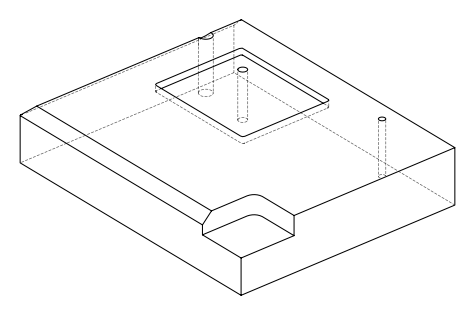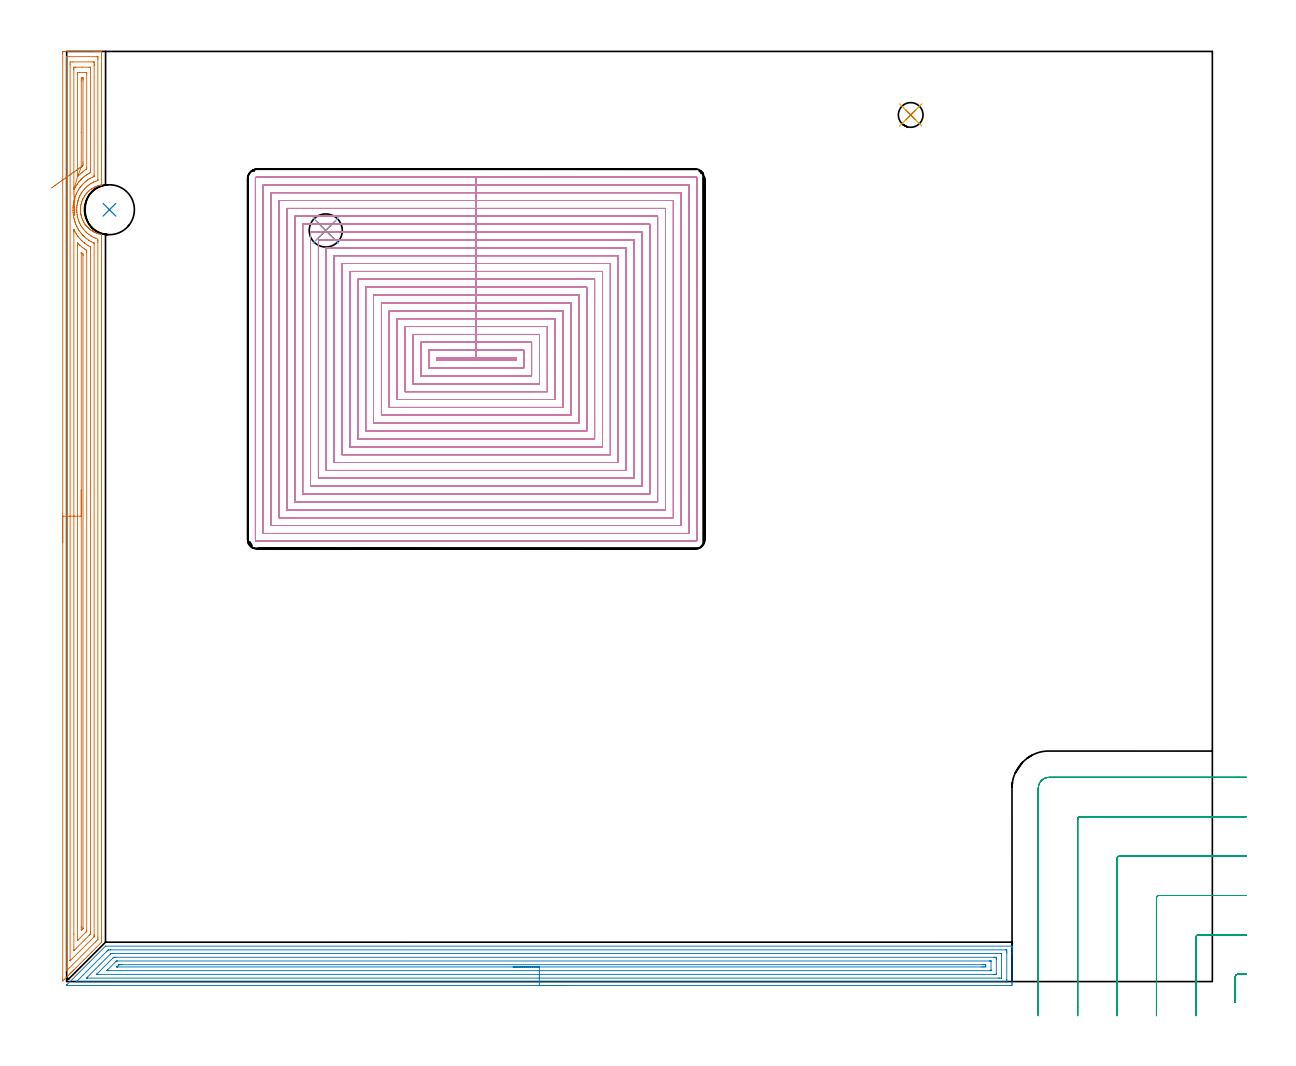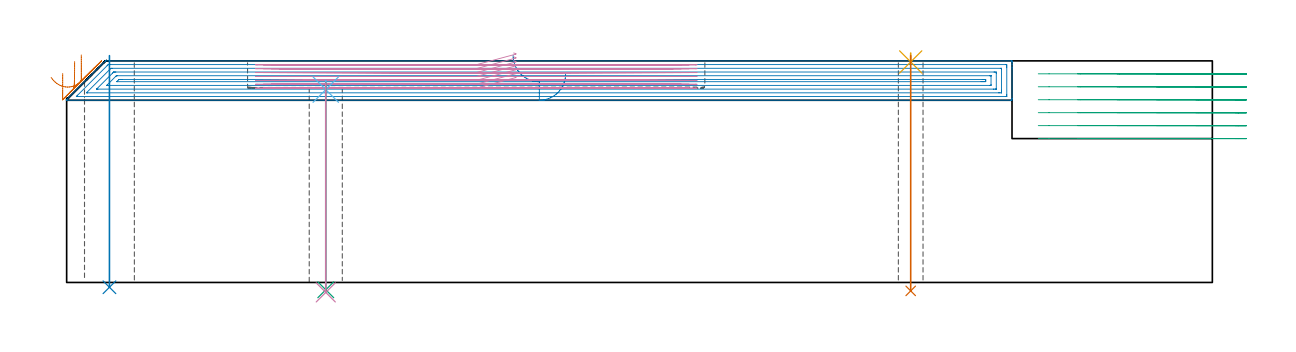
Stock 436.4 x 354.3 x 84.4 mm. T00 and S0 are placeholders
(PLAN: 10 operations, 7 tool changes, 157.9 min)
(1 AREA_MILL | FG_CHAMFER_SURFACE | UGT0205_001 | 16.66 min | 38800 mm3)
(2 AREA_MILL_1 | FG_CHAMFER_SURFACE_1 | UGT0205_001 | 17.16 min | 40229 mm3)
(3 MILL_CORNER_NOTCH_RECTANGULAR | CORNER_NOTCH_RECTANGULAR | UGT0201_136 | Follow Part, ap 5, ae 75% | 7.62 min | 196237 mm3)
(4 MILL_RECTANGULAR_POCKET | POCKET_RECTANGULAR_STRAIGHT | NXT0201_002 | Follow Part, ap 1.5, ae 75% | 115.06 min | 262068 mm3)
(5 SPOT_DRILL | STEP1HOLE | NXT0321_9005460120000 | 0.03 min | 7 mm3)
(6 SPOT_DRILL_1 | STEP1HOLE_2 | NXT0321_9005460120000 | 0.03 min | 2 mm3)
(7 DRILL_THROUGH_HOLE_INTO_CENTER | STEP1HOLE | NXT0301_065 | 0.36 min | 5822 mm3)
(8 INDEXABLE_INSERT_DRILL_THROUGH_HOLE_FROM_SOLID | STEP1HOLE_1 | NXT0302_009 | 0.35 min | 23500 mm3)
(9 DRILL_THROUGH_HOLE_INTO_CENTER_1 | STEP1HOLE_2 | NXT0301_042 | 0.32 min | 2891 mm3)
(10 DRILL_TO_ENLARGE_THROUGH_HOLE | STEP1HOLE_2 | NXT0301_097 | 0.32 min | 6303 mm3)
(TOOL UGT0205_001 | Chamfer Mill 20 x 3 x 45 deg. | D20 FL50 Z2)
(TOOL UGT0201_136 | Carbide End Mill 20.0 | D20 FL30 Z4)
(TOOL NXT0201_002 | ENDMILL 6mm [R216.24-06050CBC13P 1620] | D6 R1 FL13 Z4)
(TOOL NXT0321_9005460120000 | NC Spot Drill, 142deg, 12mm, Carbide, Uncoated | D12 PA142 FL30 Z2)
(TOOL NXT0301_065 | Carbide Drill 9.4mm [860.1-0940-075A1-MM 2214] | D9.4 PA140 FL98 Z2)
(TOOL NXT0302_009 | Index. Insert Drill 19mm [880-D1900L25-05] | D19 PA176 FL95 Z2)
(TOOL NXT0301_042 | Carbide Drill 7.1mm [860.1-0710-057A1-MM 2214] | D7.1 PA140 FL85 Z2)
(TOOL NXT0301_097 | Carbide Drill 12.6mm [860.1-1260-063A1-MM 2214] | D12.6 PA140 FL77 Z2)
(OP 1 AREA_MILL)
G17 G21 G94 G90
T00 M6
G54
G17 G0 G90 X-1.5 Y167.25 S1061 M3
G43 Z94.4 H0
Z79.6
G94 G1 Y167.288 Z78.728 F250.
Y167.402 Z77.863
Y167.591 Z77.012
Y167.853 Z76.18
Y168.187 Z75.374
Y168.59 Z74.6
Y169.058 Z73.864
Y169.59 Z73.172
Y170.179 Z72.529
Y170.822 Z71.939
Y171.514 Z71.408
Y172.25 Z70.94
Y173.024 Z70.537
Y173.83 Z70.203
Y174.662 Z69.941
Y175.513 Z69.752
Y176.378 Z69.638
Y177.25 Z69.6
Y353.682
X-1.497 Y354.072 Z69.602
X-1.493 Y354.29 Z69.605
X-1.114 Y354.295 Z69.983
X-0.508 Y354.3 Z70.589
X10.284 Z81.378
X10.825 Z81.922
X11.161 Z82.257
X11.702 Z82.798
X12.037 Z83.132
X12.709 Z83.808
X13.005 Z84.104
X13.154 Y354.298 Z84.246
X13.298 Y354.29 Z84.389
X13.3 Y354.129 Z84.4
Y303.656
X13.297 Y303.441 Z84.389
X13.065 Y303.384 Z84.16
X12.914 Y303.353 Z84.009
X12.755 Y303.321 Z83.852
X12.532 Y303.266 Z83.631
X12.309 Y303.212 Z83.408
X12.037 Y303.13 Z83.135
X11.861 Y303.078 Z82.96
X11.596 Y302.984 Z82.695
X11.416 Y302.921 Z82.516
X10.859 Y302.696 Z81.956
X10.722 Y302.629 Z81.818
X10.569 Y302.554 Z81.668
X10.524 Y302.532 Z81.623
X10.074 Y302.29 Z81.173
X9.631 Y302.024 Z80.731
X9.426 Y301.889 Z80.526
X9.297 Y301.803 Z80.397
X8.739 Y301.367 Z79.838
X8.632 Y301.274 Z79.731
X8.53 Y301.183 Z79.626
X8.454 Y301.118 Z79.552
X8.216 Y300.91 Z79.314
X8.196 Y300.89 Z79.295
X7.847 Y300.535 Z78.945
X7.711 Y300.38 Z78.81
X7.654 Y300.313 Z78.749
X7.58 Y300.231 Z78.679
X7.45 Y300.083 Z78.549
X7.394 Y300.018 Z78.492
X6.954 Y299.435 Z78.053
X6.748 Y299.125 Z77.847
X6.523 Y298.743 Z77.62
X6.487 Y298.682 Z77.584
X6.245 Y298.232 Z77.343
X6.192 Y298.121 Z77.291
X6.108 Y297.943 Z77.207
X6.062 Y297.846 Z77.16
X5.86 Y297.339 Z76.959
X5.729 Y296.956 Z76.827
X5.708 Y296.894 Z76.806
X5.576 Y296.446 Z76.675
X5.471 Y296.001 Z76.568
X5.385 Y295.553 Z76.484
X5.322 Y295.107 Z76.422
X5.315 Y295.032 Z76.414
X5.306 Y294.916 Z76.402
X5.291 Y294.723 Z76.38
X5.284 Y294.66 Z76.375
X5.269 Y294.366 Z76.362
X5.262 Y294.214 Z76.352
X5.263 Y294.172 Z76.351
Y294.081 Z76.353
Y293.903
X5.264 Y293.829 Z76.351
X5.263 Y293.767 Z76.353
X5.268 Y293.642 Z76.361
X5.269 Y293.638 Z76.362
X5.28 Y293.437 Z76.37
X5.284 Y293.321 Z76.378
X5.324 Y292.875 Z76.424
X5.388 Y292.428 Z76.488
X5.461 Y292.045 Z76.561
X5.473 Y291.982 Z76.572
X5.569 Y291.596 Z76.663
X5.584 Y291.534 Z76.679
X5.608 Y291.448 Z76.705
X5.647 Y291.312 Z76.745
X5.697 Y291.149 Z76.79
X5.714 Y291.089 Z76.808
X5.869 Y290.641 Z76.965
X6.042 Y290.196 Z77.141
X6.062 Y290.151 Z77.161
X6.114 Y290.05 Z77.213
X6.238 Y289.809 Z77.334
X6.394 Y289.5 Z77.494
X6.495 Y289.303 Z77.594
X6.717 Y288.929 Z77.815
X6.954 Y288.561 Z78.053
X7.061 Y288.41 Z78.16
X7.069 Y288.401 Z78.168
X7.251 Y288.172 Z78.346
X7.361 Y288.03 Z78.457
X7.418 Y287.958 Z78.515
X7.488 Y287.874 Z78.588
X7.534 Y287.82 Z78.633
X7.654 Y287.682 Z78.749
X7.742 Y287.576 Z78.841
X7.791 Y287.518 Z78.891
X7.847 Y287.459 Z78.946
X7.867 Y287.439 Z78.966
X7.946 Y287.364 Z79.042
X8.032 Y287.278 Z79.131
X8.147 Y287.166 Z79.246
X8.238 Y287.079 Z79.334
X8.285 Y287.033 Z79.381
X8.343 Y286.98 Z79.439
X8.53 Y286.812 Z79.626
X8.673 Y286.683 Z79.772
X8.737 Y286.625 Z79.836
X8.969 Y286.45 Z80.069
X9.181 Y286.29 Z80.279
X9.632 Y285.977 Z80.73
X9.772 Y285.889 Z80.871
X9.845 Y285.843 Z80.942
X9.931 Y285.789 Z81.03
X10.023 Y285.732 Z81.122
X10.284 Y285.591 Z81.38
X10.477 Y285.492 Z81.574
X10.525 Y285.467 Z81.622
X10.722 Y285.376 Z81.819
X10.968 Y285.262 Z82.067
X11.137 Y285.194 Z82.236
X11.416 Y285.081 Z82.516
X12.109 Y284.839 Z83.209
X12.309 Y284.785 Z83.409
X12.754 Y284.679 Z83.854
X12.984 Y284.632 Z84.083
X13.177 Y284.592 Z84.27
X13.297 Y284.559 Z84.389
X13.3 Y284.449 Z84.4
Y15.111
X13.296 Y15.005 Z84.389
X13.228 Y14.927 Z84.325
X9.407 Y11.107 Z80.507
X2.965 Y4.664 Z74.063
X2.831 Y4.529 Z73.927
X2.692 Y4.391 Z73.79
X2.535 Y4.234 Z73.633
X2.393 Y4.091 Z73.488
X2.245 Y3.944 Z73.343
X2.105 Y3.804 Z73.202
X1.955 Y3.652 Z73.05
X1.799 Y3.498 Z72.896
X1.674 Y3.373 Z72.772
X1.516 Y3.214 Z72.611
X1.352 Y3.051 Z72.45
X1.244 Y2.943 Z72.342
X0.639 Y2.339 Z71.737
X0.459 Y2.158 Z71.556
X-0.131 Y1.569 Z70.969
X-0.822 Y0.878 Z70.277
X-1.498 Y0.201 Z69.601
X-1.5 Y0.871 Z69.6
Y177.25
X-0.086 Z71.014
Y351.896
X-0.084 Y352.265 Z71.016
X-0.082 Y352.286 Z71.018
X-0.08 Y352.29 Z71.02
X-0.066 Y352.294 Z71.034
X0.004 Y352.298 Z71.104
X0.11 Y352.3 Z71.21
X0.243 Z71.343
X11.641 Z82.741
X11.819 Y352.297 Z82.919
X11.85 Y352.294 Z82.95
X11.879 Y352.29 Z82.979
X11.88 Y352.249 Z82.98
X11.884 Y352.051 Z82.984
X11.885 Y351.896 Z82.985
X11.886 Y351.157 Z82.986
X11.885 Y305.443 Z82.985
X11.884 Y305.258 Z82.984
X11.881 Y305.166 Z82.981
X11.879 Y305.148 Z82.979
X11.869 Y305.135 Z82.969
X11.161 Y304.883 Z82.261
X10.922 Y304.793 Z82.022
X10.32 Y304.549 Z81.42
X10.296 Y304.537 Z81.396
X10.284 Y304.531 Z81.384
X9.721 Y304.229 Z80.821
X9.407 Y304.052 Z80.507
X9.162 Y303.906 Z80.262
X8.764 Y303.656 Z79.864
X8.627 Y303.558 Z79.727
X8.53 Y303.484 Z79.63
X8.133 Y303.167 Z79.233
X7.654 Y302.77 Z78.754
X7.645 Y302.763 Z78.745
X7.201 Y302.33 Z78.301
X6.764 Y301.869 Z77.864
X6.37 Y301.39 Z77.47
X6.051 Y300.976 Z77.151
X5.987 Y300.887 Z77.087
X5.9 Y300.761 Z77.
X5.638 Y300.35 Z76.738
X5.479 Y300.083 Z76.579
X5.313 Y299.788 Z76.413
X5.023 Y299.245 Z76.123
X5.005 Y299.208 Z76.105
X4.996 Y299.189 Z76.096
X4.84 Y298.834 Z75.94
X4.739 Y298.585 Z75.839
X4.626 Y298.296 Z75.726
X4.5 Y297.936 Z75.6
X4.328 Y297.403 Z75.428
X4.304 Y297.323 Z75.404
X4.287 Y297.26 Z75.387
X4.146 Y296.708 Z75.246
X4.111 Y296.546 Z75.211
X4.104 Y296.509 Z75.204
X3.982 Y295.783 Z75.082
X3.959 Y295.616 Z75.059
X3.89 Y294.984 Z74.99
X3.872 Y294.723 Z74.972
X3.85 Y294.132 Z74.95
Y293.829
X3.876 Y293.212 Z74.976
X3.898 Y292.936 Z74.998
X3.983 Y292.21 Z75.083
X4.007 Y292.043 Z75.107
X4.146 Y291.292 Z75.246
X4.191 Y291.104 Z75.291
X4.433 Y290.256 Z75.533
X4.586 Y289.808 Z75.686
X4.758 Y289.363 Z75.858
X4.835 Y289.17 Z75.935
X5.023 Y288.776 Z76.123
X5.178 Y288.469 Z76.278
X5.349 Y288.137 Z76.449
X5.683 Y287.576 Z76.783
X5.9 Y287.241 Z77.
X6.314 Y286.683 Z77.414
X6.777 Y286.122 Z77.877
X7.078 Y285.789 Z78.178
X7.373 Y285.503 Z78.473
X7.654 Y285.24 Z78.754
X8.039 Y284.896 Z79.139
X8.53 Y284.525 Z79.63
X9.295 Y284.003 Z80.395
X9.407 Y283.934 Z80.507
X9.569 Y283.837 Z80.669
X10.284 Y283.484 Z81.384
X10.619 Y283.333 Z81.719
X11.159 Y283.111 Z82.259
X11.163 Y283.109 Z82.263
X11.879 Y282.733 Z82.979
X11.884 Y282.372 Z82.984
X11.885 Y282.216 Z82.985
X11.886 Y281.477 Z82.986
Y16.898
X11.884 Y16.161 Z82.984
X11.881 Y16.082 Z82.981
X11.879 Y16.048 Z82.979
X11.845 Y16.004 Z82.945
X11.503 Y15.655 Z82.603
X11.161 Y15.31 Z82.261
X11.062 Y15.211 Z82.162
X0.241 Y4.391 Z71.341
X0.078 Y4.23 Z71.178
X-0.003 Y4.152 Z71.097
X-0.07 Y4.091 Z71.03
X-0.079 Y4.229 Z71.021
X-0.082 Y4.391 Z71.018
X-0.085 Y4.855 Z71.015
X-0.086 Y5.13 Z71.014
Y177.25
X1.328 Z72.428
X1.329 Y349.406 Z72.429
X1.334 Y350.109 Z72.434
X1.336 Y350.293 Z72.436
X2.393 Y350.3 Z73.493
X10.098 Y350.299 Z81.198
X10.284 Y350.295 Z81.384
X10.464 Y350.29 Z81.564
X10.468 Y350.109 Z81.568
X10.47 Y349.919 Z81.57
X10.471 Y349.216 Z81.571
X10.472 Y349.024 Z81.572
X10.471 Y307.229 Z81.571
X10.47 Y307.039 Z81.57
X10.467 Y306.847 Z81.567
X10.465 Y306.724 Z81.565
X10.445 Y306.698 Z81.545
X10.418 Y306.683 Z81.518
X10.284 Y306.621 Z81.384
X10.09 Y306.533 Z81.19
X9.658 Y306.336 Z80.758
X9.492 Y306.25 Z80.592
X9.407 Y306.204 Z80.507
X8.925 Y305.933 Z80.025
X8.53 Y305.698 Z79.63
X8.374 Y305.601 Z79.474
X8.131 Y305.443 Z79.231
X7.855 Y305.238 Z78.955
X7.654 Y305.082 Z78.754
X7.362 Y304.846 Z78.462
X7.004 Y304.549 Z78.104
X6.883 Y304.441 Z77.983
X6.777 Y304.343 Z77.877
X6.431 Y304.008 Z77.531
X6.089 Y303.656 Z77.189
X5.998 Y303.556 Z77.098
X5.9 Y303.446 Z77.
X5.591 Y303.077 Z76.691
X5.334 Y302.763 Z76.434
X5.198 Y302.584 Z76.298
X5.023 Y302.347 Z76.123
X4.831 Y302.066 Z75.931
X4.702 Y301.869 Z75.802
X4.487 Y301.522 Z75.587
X4.167 Y300.976 Z75.267
X4.16 Y300.962 Z75.26
X4.146 Y300.937 Z75.246
X3.862 Y300.372 Z74.962
X3.727 Y300.083 Z74.827
X3.586 Y299.761 Z74.686
X3.356 Y299.189 Z74.456
X3.332 Y299.125 Z74.432
X3.27 Y298.947 Z74.37
X3.113 Y298.455 Z74.213
X3.065 Y298.296 Z74.165
X2.917 Y297.762 Z74.017
X2.827 Y297.403 Z73.927
X2.746 Y297.043 Z73.846
X2.651 Y296.509 Z73.751
X2.613 Y296.285 Z73.713
X2.525 Y295.616 Z73.625
X2.512 Y295.495 Z73.612
X2.479 Y295.128 Z73.579
X2.451 Y294.723 Z73.551
X2.449 Y294.666 Z73.549
X2.431 Y293.829 Z73.531
Y293.79
X2.472 Y292.936 Z73.572
X2.478 Y292.849 Z73.578
X2.568 Y292.043 Z73.668
X2.593 Y291.838 Z73.693
X2.714 Y291.149 Z73.814
X2.793 Y290.742 Z73.893
X2.914 Y290.256 Z74.014
X3.114 Y289.521 Z74.214
X3.165 Y289.363 Z74.265
X3.27 Y289.056 Z74.37
X3.493 Y288.469 Z74.593
X3.645 Y288.087 Z74.745
X3.896 Y287.576 Z74.996
X4.146 Y287.086 Z75.246
X4.371 Y286.683 Z75.471
X4.705 Y286.113 Z75.805
X4.924 Y285.789 Z76.024
X5.023 Y285.652 Z76.123
X5.345 Y285.226 Z76.445
X5.611 Y284.896 Z76.711
X5.9 Y284.552 Z77.
X6.159 Y284.267 Z77.259
X6.418 Y284.003 Z77.518
X6.777 Y283.663 Z77.877
X7.402 Y283.109 Z78.502
X7.654 Y282.92 Z78.754
X8.289 Y282.462 Z79.389
X8.53 Y282.301 Z79.63
X8.659 Y282.216 Z79.759
X9.132 Y281.943 Z80.232
X9.407 Y281.804 Z80.507
X10.19 Y281.418 Z81.29
X10.421 Y281.323 Z81.521
X10.465 Y281.292 Z81.565
X10.467 Y281.274 Z81.567
X10.47 Y281.227 Z81.57
X10.471 Y281.132 Z81.571
Y17.791
Y17.601
X10.467 Y17.249 Z81.567
X10.464 Y17.078 Z81.564
X10.298 Y16.898 Z81.398
X10.291 Y16.89 Z81.391
X1.441 Y8.041 Z72.541
X1.363 Y7.964 Z72.463
X1.348 Y7.955 Z72.448
X1.335 Y7.949 Z72.435
X1.332 Y7.964 Z72.432
X1.33 Y7.988 Z72.43
X1.329 Y8.155 Z72.429
X1.328 Y177.25 Z72.428
X2.743 Z73.843
Y285.789
X2.745 Y286.234 Z73.845
X2.746 Y286.323 Z73.846
X2.749 Y286.356 Z73.849
X2.784 Y286.312 Z73.884
X2.795 Y286.294 Z73.895
X2.823 Y286.244 Z73.923
X3.068 Y285.789 Z74.168
X3.27 Y285.427 Z74.37
X3.588 Y284.896 Z74.688
X3.808 Y284.553 Z74.908
X4.146 Y284.068 Z75.246
X4.194 Y284.003 Z75.294
X4.338 Y283.807 Z75.438
X4.912 Y283.109 Z76.012
X5.023 Y282.982 Z76.123
X5.386 Y282.59 Z76.486
X5.758 Y282.216 Z76.858
X5.9 Y282.085 Z77.
X6.754 Y281.323 Z77.854
X6.777 Y281.305 Z77.877
X6.846 Y281.252 Z77.946
X7.654 Y280.686 Z78.754
X8.03 Y280.429 Z79.13
X8.53 Y280.131 Z79.63
X9.042 Y279.846 Z80.142
X9.05 Y279.714 Z80.15
X9.053 Y279.536 Z80.153
X9.057 Y279. Z80.157
Y19.041
X9.056 Y18.684 Z80.156
X9.051 Y18.154 Z80.151
X9.049 Y18.109 Z80.149
X9.027 Y18.084 Z80.127
X8.965 Y18.018 Z80.065
X8.742 Y17.791 Z79.842
X8.635 Y17.684 Z79.735
X2.882 Y11.932 Z73.982
X2.817 Y11.869 Z73.917
X2.776 Y11.832 Z73.876
X2.753 Y11.813 Z73.853
X2.75 Y11.842 Z73.85
X2.746 Y11.925 Z73.846
X2.744 Y12.074 Z73.844
X2.743 Y18.102 Z73.843
Y177.25
X4.157 Z75.257
Y280.419
X4.161 Y281.308 Z75.261
X4.164 Y281.323 Z75.264
X4.186 Y281.345 Z75.286
X4.214 Y281.323 Z75.314
X4.626 Y280.901 Z75.726
X5.023 Y280.503 Z76.123
X5.1 Y280.429 Z76.2
X5.9 Y279.729 Z77.
X6.13 Y279.536 Z77.23
X6.777 Y279.072 Z77.877
X7.385 Y278.643 Z78.485
X7.533 Y278.541 Z78.633
X7.636 Y278.471 Z78.736
X7.638 Y278.421 Z78.738
X7.641 Y278.201 Z78.741
X7.643 Y277.76 Z78.743
Y19.578
X7.633 Y19.143 Z78.733
X7.419 Y18.923 Z78.519
X7.185 Y18.684 Z78.285
X4.324 Y15.823 Z75.424
X4.217 Y15.719 Z75.317
X4.176 Y15.682 Z75.276
X4.166 Y15.675 Z75.266
X4.164 Y15.697 Z75.264
X4.16 Y15.795 Z75.26
X4.157 Y15.994 Z75.257
Y177.25
X5.571 Z76.671
Y277.525
X5.572 Y277.6 Z76.672
X5.575 Y277.643 Z76.675
X5.578 Y277.667 Z76.678
X5.595 Y277.659 Z76.695
X5.663 Y277.615 Z76.763
X5.725 Y277.571 Z76.825
X5.9 Y277.438 Z77.
X6.222 Y277.185 Z77.322
X6.226 Y276.856 Z77.326
X6.228 Y276.522 Z77.328
X6.229 Y20.471 Z77.329
X6.227 Y20.303 Z77.327
X6.225 Y20.22 Z77.325
X6.222 Y20.183 Z77.322
X6.204 Y20.161 Z77.304
X5.9 Y19.849 Z77.
X5.766 Y19.714 Z76.866
X5.629 Y19.578 Z76.729
X5.606 Y19.56 Z76.706
X5.59 Y19.548 Z76.69
X5.578 Y19.578 Z76.678
X5.576 Y19.624 Z76.676
X5.572 Y19.912 Z76.672
X5.571 Y20.471 Z76.671
Y20.806
Y177.25
Y178.122 Z76.709
Y178.986 Z76.823
Y179.838 Z77.012
Y180.67 Z77.274
Y181.476 Z77.608
Y182.25 Z78.011
Y182.986 Z78.479
Y183.678 Z79.011
Y184.321 Z79.6
Y184.91 Z80.243
Y185.441 Z80.935
Y185.91 Z81.671
Y186.313 Z82.445
Y186.647 Z83.251
Y186.909 Z84.083
Y187.098 Z84.935
Y187.212 Z85.799
Y187.25 Z86.671
G0 Z94.4
X3.04 Y291.952
Z84.144
G1 Y291.964 Z83.272
X3.037 Y292.052 Z82.404
X3.032 Y292.215 Z81.547
X3.025 Y292.452 Z80.708
X3.016 Y292.762 Z79.892
X3.004 Y293.141 Z79.106
X2.991 Y293.588 Z78.357
X2.976 Y294.097 Z77.649
X2.959 Y294.667 Z76.989
X2.94 Y295.292 Z76.38
X2.92 Y295.968 Z75.829
X2.898 Y296.689 Z75.338
X2.875 Y297.45 Z74.913
X2.851 Y298.245 Z74.555
X2.827 Y299.068 Z74.268
X2.801 Y299.914 Z74.053
X2.776 Y300.775 Z73.914
X2.75 Y301.644 Z73.85
X2.745 Y301.794 Z73.845
X2.744 Y301.869 Z73.844
X2.743 Y302.158 Z73.843
Y302.406
Y347.429
X2.744 Y347.964 Z73.844
X2.746 Y348.145 Z73.846
X2.749 Y348.279 Z73.849
X2.843 Y348.29 Z73.943
X3.27 Y348.299 Z74.37
X3.292 Y348.3 Z74.392
X5.9 Z77.
X8.552 Z79.652
X8.955 Y348.292 Z80.055
X9.05 Y348.29 Z80.15
X9.053 Y348.227 Z80.153
X9.055 Y348.16 Z80.155
X9.057 Y347.786 Z80.157
Y347.429
Y308.479
X9.055 Y308.301 Z80.155
X9.053 Y308.212 Z80.153
X9.05 Y308.173 Z80.15
X8.984 Y308.123 Z80.084
X8.692 Y307.958 Z79.792
X8.53 Y307.865 Z79.63
X8.135 Y307.632 Z79.235
X7.654 Y307.335 Z78.754
X7.59 Y307.294 Z78.69
X7.493 Y307.229 Z78.593
X7.083 Y306.917 Z78.183
X6.777 Y306.679 Z77.877
X6.589 Y306.527 Z77.689
X6.361 Y306.336 Z77.461
X6.115 Y306.116 Z77.215
X5.9 Y305.917 Z77.
X5.661 Y305.686 Z76.761
X5.419 Y305.443 Z76.519
X5.226 Y305.236 Z76.326
X5.023 Y305.012 Z76.123
X4.81 Y304.766 Z75.91
X4.629 Y304.549 Z75.729
X4.413 Y304.277 Z75.513
X4.146 Y303.932 Z75.246
X4.03 Y303.774 Z75.13
X3.947 Y303.656 Z75.047
X3.675 Y303.242 Z74.775
X3.372 Y302.763 Z74.472
X3.333 Y302.698 Z74.433
X3.27 Y302.587 Z74.37
X2.813 Y301.754 Z73.913
X2.75 Y301.644 Z73.85
X4.168 Y306.628 Z75.268
X4.164 Y306.802 Z75.264
X4.157 Y307.219 Z75.257
Y307.229
Y345.642
X4.164 Y346.083 Z75.264
X4.169 Y346.29 Z75.269
X4.381 Y346.297 Z75.481
X5.023 Y346.3 Z76.123
X5.255 Z76.355
X6.777 Z77.877
X7.009 Y346.299 Z78.109
X7.515 Y346.293 Z78.615
X7.634 Y346.29 Z78.734
X7.638 Y346.085 Z78.738
X7.643 Y345.653 Z78.743
Y309.92
X7.641 Y309.689 Z78.741
X7.639 Y309.579 Z78.739
X7.636 Y309.529 Z78.736
X7.594 Y309.499 Z78.694
X7.343 Y309.333 Z78.443
X6.855 Y309.016 Z77.955
X6.809 Y308.983 Z77.909
X6.777 Y308.959 Z77.877
X6.31 Y308.598 Z77.41
X5.9 Y308.276 Z77.
X5.816 Y308.208 Z76.916
X5.715 Y308.123 Z76.815
X5.346 Y307.794 Z76.446
X5.023 Y307.497 Z76.123
X4.888 Y307.367 Z75.988
X4.748 Y307.229 Z75.848
X4.168 Y306.628 Z75.268
X5.58 Y310.334 Z76.68
X5.578 Y310.373 Z76.678
X5.575 Y310.467 Z76.675
X5.572 Y310.803 Z76.672
X5.571 Y323.421 Z76.671
Y343.297
X5.573 Y343.856 Z76.673
X5.577 Y344.185 Z76.677
X5.58 Y344.29 Z76.68
X5.682 Y344.293 Z76.782
X5.9 Y344.296 Z77.
X6.045 Y344.294 Z77.145
X6.161 Y344.29 Z77.261
X6.222 Y344.278 Z77.322
X6.224 Y344.19 Z77.324
X6.227 Y343.856 Z77.327
X6.228 Y343.521 Z77.328
X6.229 Y342.962 Z77.329
X6.228 Y312.254 Z77.328
X6.226 Y311.696 Z77.326
X6.223 Y311.367 Z77.323
X6.21 Y310.803 Z77.31
X6.033 Y310.667 Z77.133
X5.9 Y310.566 Z77.
X5.796 Y310.489 Z76.896
X5.647 Y310.381 Z76.747
X5.58 Y310.334 Z76.68
X5.009 Y309.931 Z76.159
X4.403 Y309.503 Z75.7
X3.767 Y309.054 Z75.307
X3.105 Y308.586 Z74.984
X2.422 Y308.104 Z74.732
X1.725 Y307.612 Z74.555
X1.017 Y307.112 Z74.452
X0.305 Y306.609 Z74.426
X-0.407 Y306.107 Z74.475
X-1.112 Y305.609 Z74.6
X-1.806 Y305.119 Z74.8
X-2.483 Y304.642 Z75.074
X-3.138 Y304.179 Z75.418
X-3.765 Y303.736 Z75.831
X-4.361 Y303.315 Z76.309
X-4.921 Y302.92 Z76.849
X-5.44 Y302.554 Z77.447
X-5.915 Y302.219 Z78.098
G0 Z94.4
M5
M2
(OP 2 AREA_MILL_1)
G17 G21 G94 G90
T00 M6
G54
G17 G0 G90 X190.052 Y-1.5 S1061 M3
G43 Z94.4 H0
Z79.4
G94 G1 X190.014 Z78.528 F250.
X189.9 Z77.664
X189.711 Z76.812
X189.449 Z75.98
X189.115 Z75.174
X188.712 Z74.4
X188.243 Z73.664
X187.712 Z72.972
X187.123 Z72.329
X186.48 Z71.74
X185.788 Z71.209
X185.052 Z70.74
X184.278 Z70.337
X183.472 Z70.003
X182.64 Z69.741
X181.788 Z69.552
X180.923 Z69.438
X180.052 Z69.4
X0.014 Y-1.499
X0.003 Y-1.491 Z69.408
X-0.003 Y-1.364 Z69.534
X0.002 Y-1.308 Z69.588
X0.06 Y-1.239 Z69.659
X8.622 Y7.322 Z78.221
X14.792 Y13.492 Z84.39
X14.873 Y13.497 Z84.397
X14.886 Y13.498 Z84.398
X359.937 Y13.5 Z84.4
X360.093 Y13.498 Z84.389
X360.095 Y13.497 Z84.387
X360.1 Y13.171 Z84.07
Y12.814 Z83.713
Y12.169 Z83.064
Y10.965 Z81.862
Y10.407 Z81.301
Y-0.771 Z70.126
X360.097 Y-1.05 Z69.847
X360.09 Y-1.492 Z69.406
X359.941 Y-1.496 Z69.402
X359.49 Y-1.5 Z69.4
X180.052
Y-0.086 Z70.814
X4.088 Y-0.085 Z70.815
X3.839 Y-0.082 Z70.818
X3.716 Y-0.079 Z70.821
X3.685 Y-0.075 Z70.825
X3.698 Y-0.061 Z70.839
X3.876 Y0.124 Z71.024
X4.063 Y0.313 Z71.213
X4.173 Y0.423 Z71.323
X15.406 Y11.655 Z82.555
X15.779 Y12.024 Z82.924
X15.831 Y12.07 Z82.97
X15.872 Y12.077 Z82.977
X16.671 Y12.083 Z82.983
X16.759
X357.705 Y12.085 Z82.985
X357.791 Y12.084 Z82.984
X358.07 Y12.079 Z82.979
X358.09 Y11.988 Z82.888
X358.096 Y11.782 Z82.682
X358.099 Y11.288 Z82.188
X358.1 Y10.898 Z81.798
Y0.712 Z71.612
X358.098 Y0.323 Z71.223
X358.09 Y-0.067 Z70.833
X358.087 Y-0.08 Z70.82
X358.082 Y-0.082 Z70.818
X358.058 Y-0.084 Z70.816
X358.008 Y-0.085 Z70.815
X357.907 Y-0.086 Z70.814
X180.052
Y1.328 Z72.228
X8.012 Y1.329 Z72.229
X7.877 Y1.33 Z72.23
X7.744 Y1.332 Z72.232
X7.589 Y1.335 Z72.235
X7.661 Y1.449 Z72.349
X7.744 Y1.544 Z72.444
X16.671 Y10.472 Z81.372
X16.842 Y10.634 Z81.534
X16.873 Y10.662 Z81.562
X16.907 Y10.664 Z81.564
X16.985 Y10.666 Z81.566
X17.299 Y10.669 Z81.569
X355.651 Y10.671 Z81.571
X355.919 Y10.67 Z81.57
X356.008 Y10.668 Z81.568
X356.078 Y10.665 Z81.565
X356.09 Y10.662 Z81.562
X356.094 Y10.635 Z81.535
X356.097 Y10.585 Z81.485
X356.099 Y10.407 Z81.307
X356.1 Y10.228 Z81.128
Y2.296 Z73.196
X356.099 Y1.593 Z72.493
X356.096 Y1.418 Z72.318
X356.09 Y1.357 Z72.257
X356.08 Y1.335 Z72.235
X356.053 Y1.334 Z72.234
X355.919 Y1.331 Z72.231
X355.295 Y1.329 Z72.229
X355.026 Y1.328 Z72.228
X180.052
Y2.743 Z73.643
X11.935
X11.637 Y2.746 Z73.646
X11.442 Y2.75 Z73.65
X11.413 Y2.754 Z73.654
X11.434 Y2.778 Z73.678
X11.48 Y2.829 Z73.729
X11.547 Y2.897 Z73.797
X11.662 Y3.013 Z73.913
X17.428 Y8.779 Z79.679
X17.564 Y8.914 Z79.814
X17.877 Y9.217 Z80.117
X17.92 Y9.248 Z80.148
X17.993 Y9.25 Z80.15
X18.148 Y9.253 Z80.153
X18.457 Y9.254 Z80.154
X18.731 Y9.255 Z80.155
X353.241 Y9.257 Z80.157
X353.514 Y9.256 Z80.156
X353.976 Y9.252 Z80.152
X354.078 Y9.25 Z80.15
X354.09 Y9.072 Z79.972
X354.1 Y8.678 Z79.578
Y8.644 Z79.544
X354.099 Y2.932 Z73.832
X354.097 Y2.826 Z73.726
X354.093 Y2.774 Z73.674
X354.091 Y2.753 Z73.653
X354.068 Y2.75 Z73.65
X353.859 Y2.746 Z73.646
X353.241 Y2.743 Z73.643
X352.97
X180.052
Y4.157 Z75.057
X15.779
X15.697 Y4.158 Z75.058
X15.534 Y4.162 Z75.062
X15.281 Y4.171 Z75.071
X15.342 Y4.237 Z75.137
X15.556 Y4.457 Z75.357
X18.66 Y7.562 Z78.462
X18.863 Y7.763 Z78.663
X18.919 Y7.813 Z78.713
X18.942 Y7.832 Z78.732
X19.034 Y7.836 Z78.736
X19.191 Y7.84 Z78.74
X19.271 Y7.841 Z78.741
X351.537 Y7.843 Z78.743
X351.7 Y7.842 Z78.742
X352.025 Y7.837 Z78.737
X352.092 Y7.834 Z78.734
X352.095 Y7.827 Z78.727
X352.098 Y7.805 Z78.705
X352.099 Y7.763 Z78.663
Y4.484 Z75.384
X352.093 Y4.237 Z75.137
X352.09 Y4.165 Z75.065
X351.782 Y4.159 Z75.059
X351.619 Y4.157 Z75.057
X180.052
Y5.571 Z76.471
X19.276
X19.187 Y5.572 Z76.472
X19.151 Y5.575 Z76.475
X19.14 Y5.577 Z76.477
X19.142 Y5.583 Z76.483
X19.191 Y5.639 Z76.539
X19.265 Y5.716 Z76.616
X19.35 Y5.802 Z76.702
X19.894 Y6.344 Z77.244
X19.947 Y6.392 Z77.292
X19.978 Y6.419 Z77.319
X20.027 Y6.421 Z77.321
X20.242 Y6.424 Z77.324
X20.703 Y6.426 Z77.326
X21.135 Y6.427 Z77.327
X348.777 Y6.429 Z77.329
X349.237 Y6.428 Z77.328
X349.67 Y6.423 Z77.323
X350.09 Y6.418 Z77.318
X350.092 Y6. Z76.9
X350.093 Y5.582 Z76.482
X349.67 Y5.577 Z76.477
X349.21 Y5.572 Z76.472
X348.777 Y5.571 Z76.471
X348.319
X180.052
X179.18 Z76.509
X178.315 Z76.623
X177.464 Z76.812
X176.632 Z77.074
X175.826 Z77.408
X175.052 Z77.811
X174.316 Z78.28
X173.624 Z78.811
X172.981 Z79.4
X172.391 Z80.043
X171.86 Z80.735
X171.392 Z81.471
X170.989 Z82.245
X170.655 Z83.051
X170.393 Z83.883
X170.204 Z84.735
X170.09 Z85.6
X170.052 Z86.471
G0 Z94.4
M5
M2
(OP 3 MILL_CORNER_NOTCH_RECTANGULAR)
G17 G21 G94 G90
T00 M6
G54
G17 G0 G90 X449.4 Y2.8 S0 M3
G43 Z94.4 H0
Z79.467
G94 G1 X446.4 F250.
X446.094 F500.
G3 X445.1 Y1.806 R1.
G1 Y-4.931
Y-7.931 F250.
G0 Z94.4
X449.4 Y17.8
Z79.467
G1 X446.4
X431.094 F500.
G3 X430.1 Y16.806 R1.
G1 Y-10.
Y-13. F250.
G0 Z94.4
X449.4 Y32.8
Z79.467
G1 X446.4
X416.095 F500.
G3 X415.1 Y31.805 R1.
G1 Y-10.
Y-13. F250.
G0 Z94.4
X449.4 Y47.8
Z79.467
G1 X446.4
X401.095 F500.
G3 X400.1 Y46.805 R1.
G1 Y-10.
Y-13. F250.
G0 Z94.4
X449.4 Y62.8
Z79.467
G1 X446.4
X386.095 F500.
G3 X385.1 Y61.805 R1.
G1 Y-10.
Y-13. F250.
G0 Z94.4
X449.4 Y77.8
Z79.467
G1 X446.4
X374.2 F500.
G3 X370.1 Y73.7 R4.1
G1 Y-10.
Y-13. F250.
G0 Z94.4
X449.4 Y2.8
Z74.533
G1 X446.4
X446.094 F500.
G3 X445.1 Y1.806 R1.
G1 Y-4.931
Y-7.931 F250.
G0 Z94.4
X449.4 Y17.8
Z74.533
G1 X446.4
X431.094 F500.
G3 X430.1 Y16.806 R1.
G1 Y-10.
Y-13. F250.
G0 Z94.4
X449.4 Y32.8
Z74.533
G1 X446.4
X416.094 F500.
G3 X415.1 Y31.806 R1.
G1 Y-10.
Y-13. F250.
G0 Z94.4
X449.4 Y47.8
Z74.533
G1 X446.4
X401.095 F500.
G3 X400.1 Y46.805 R1.
G1 Y-10.
Y-13. F250.
G0 Z94.4
X449.4 Y62.8
Z74.533
G1 X446.4
X386.095 F500.
G3 X385.1 Y61.805 R1.
G1 Y-10.
Y-13. F250.
G0 Z94.4
X449.4 Y77.8
Z74.533
G1 X446.4
X374.2 F500.
G3 X370.1 Y73.7 R4.1
G1 Y-10.
Y-13. F250.
G0 Z94.4
X449.4 Y2.8
Z69.6
G1 X446.4
X446.094 F500.
G3 X445.1 Y1.806 R1.
G1 Y-4.931
Y-7.931 F250.
G0 Z94.4
X449.4 Y17.8
Z69.6
G1 X446.4
X431.094 F500.
G3 X430.1 Y16.806 R1.
G1 Y-10.
Y-13. F250.
G0 Z94.4
X449.4 Y32.8
Z69.6
G1 X446.4
X416.094 F500.
G3 X415.1 Y31.806 R1.
G1 Y-10.
Y-13. F250.
G0 Z94.4
X449.4 Y47.8
Z69.6
G1 X446.4
X401.095 F500.
G3 X400.1 Y46.805 R1.
G1 Y-10.
Y-13. F250.
G0 Z94.4
X449.4 Y62.8
Z69.6
G1 X446.4
X386.095 F500.
G3 X385.1 Y61.805 R1.
G1 Y-10.
Y-13. F250.
G0 Z94.4
X449.4 Y77.8
Z69.6
G1 X446.4
X374.2 F500.
G3 X370.1 Y73.7 R4.1
G1 Y-10.
Y-13. F250.
G0 Z94.4
X449.4 Y2.8
Z64.667
G1 X446.4
X446.094 F500.
G3 X445.1 Y1.806 R1.
G1 Y-4.931
Y-7.931 F250.
G0 Z94.4
X449.4 Y17.8
Z64.667
G1 X446.4
X431.094 F500.
G3 X430.1 Y16.806 R1.
G1 Y-10.
Y-13. F250.
G0 Z94.4
X449.4 Y32.8
Z64.667
G1 X446.4
X416.094 F500.
G3 X415.1 Y31.806 R1.
G1 Y-10.
Y-13. F250.
G0 Z94.4
X449.4 Y47.8
Z64.667
G1 X446.4
X401.095 F500.
G3 X400.1 Y46.805 R1.
G1 Y-10.
Y-13. F250.
G0 Z94.4
X449.4 Y62.8
Z64.667
G1 X446.4
X386.095 F500.
G3 X385.1 Y61.805 R1.
G1 Y-10.
Y-13. F250.
G0 Z94.4
X449.4 Y77.8
Z64.667
G1 X446.4
X374.2 F500.
G3 X370.1 Y73.7 R4.1
G1 Y-10.
Y-13. F250.
G0 Z94.4
X449.4 Y2.8
Z59.733
G1 X446.4
X446.094 F500.
G3 X445.1 Y1.806 R1.
G1 Y-4.931
Y-7.931 F250.
G0 Z94.4
X449.4 Y17.8
Z59.733
G1 X446.4
X431.094 F500.
G3 X430.1 Y16.806 R1.
G1 Y-10.
Y-13. F250.
G0 Z94.4
X449.4 Y32.8
Z59.733
G1 X446.4
X416.094 F500.
G3 X415.1 Y31.806 R1.
G1 Y-10.
Y-13. F250.
G0 Z94.4
X449.4 Y47.8
Z59.733
G1 X446.4
X401.095 F500.
G3 X400.1 Y46.805 R1.
G1 Y-10.
Y-13. F250.
G0 Z94.4
X449.4 Y62.8
Z59.733
G1 X446.4
X386.095 F500.
G3 X385.1 Y61.805 R1.
G1 Y-10.
Y-13. F250.
G0 Z94.4
X449.4 Y77.8
Z59.733
G1 X446.4
X374.2 F500.
G3 X370.1 Y73.7 R4.1
G1 Y-10.
Y-13. F250.
G0 Z94.4
X449.4 Y2.8
Z54.8
G1 X446.4
X446.094 F500.
G3 X445.1 Y1.806 R1.
G1 Y-4.931
Y-7.931 F250.
G0 Z94.4
X449.4 Y17.8
Z54.8
G1 X446.4
X431.094 F500.
G3 X430.1 Y16.806 R1.
G1 Y-10.
Y-13. F250.
G0 Z94.4
X449.4 Y32.8
Z54.8
G1 X446.4
X416.094 F500.
G3 X415.1 Y31.806 R1.
G1 Y-10.
Y-13. F250.
G0 Z94.4
X449.4 Y47.8
Z54.8
G1 X446.4
X401.095 F500.
G3 X400.1 Y46.805 R1.
G1 Y-10.
Y-13. F250.
G0 Z94.4
X449.4 Y62.8
Z54.8
G1 X446.4
X386.095 F500.
G3 X385.1 Y61.805 R1.
G1 Y-10.
Y-13. F250.
G0 Z94.4
X449.4 Y77.8
Z54.8
G1 X446.4
X374.2 F500.
G3 X370.1 Y73.7 R4.1
G1 Y-10.
Y-13. F250.
G0 Z94.4
M5
M2
(OP 4 MILL_RECTANGULAR_POCKET)
G17 G21 G94 G90
T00 M6
G54
G17 G0 G90 X170.259 Y236.7 S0 M3
G43 Z94.4 H1
Z87.4
G94 G1 X171.1 Z87.175 F250.
Y237.5 Z86.96
X156. Z82.914
X140.9 F500.
Y236.7
X171.1
Y237.5
X156.
Y240.5
X137.9
Y233.7
X174.1
Y240.5
X156.
Y243.5
X134.9
Y230.7
X177.1
Y243.5
X156.
Y246.5
X131.9
Y227.7
X180.1
Y246.5
X156.
Y249.5
X128.9
Y224.7
X183.1
Y249.5
X156.
Y252.5
X125.9
Y221.7
X186.1
Y252.5
X156.
Y255.5
X122.9
Y218.7
X189.1
Y255.5
X156.
Y258.5
X119.9
Y215.7
X192.1
Y258.5
X156.
Y261.5
X116.9
Y212.7
X195.1
Y261.5
X156.
Y264.5
X113.9
Y209.7
X198.1
Y264.5
X156.
Y267.5
X110.9
Y206.7
X201.1
Y267.5
X156.
Y270.5
X107.9
Y203.7
X204.1
Y270.5
X156.
Y273.5
X104.9
Y200.7
X207.1
Y273.5
X156.
Y276.5
X101.9
Y197.7
X210.1
Y276.5
X156.
Y279.5
X98.9
Y194.7
X213.1
Y279.5
X156.
Y282.5
X95.9
Y191.7
X216.1
Y282.5
X156.
Y285.5
X92.9
Y188.7
X219.1
Y285.5
X156.
Y288.5
X89.9
Y185.7
X222.1
Y288.5
X156.
Y291.5
X86.9
Y182.7
X225.1
Y291.5
X156.
Y294.5
X83.9
Y179.7
X228.1
Y294.5
X156.
Y297.5
X80.9
Y176.7
X231.1
Y297.5
X156.
Y300.5
X77.9
Y173.7
X234.1
Y300.5
X156.
Y303.5
X74.9
Y170.7
X237.1
Y303.5
X156.
Y306.5
X72.5
G3 X71.9 Y305.9 R0.6
G1 Y168.3
G3 X72.5 Y167.7 R0.6
G1 X239.5
G3 X240.1 Y168.3 R0.6
G1 Y305.9
G3 X239.5 Y306.5 R0.6
G1 X156.
X155.
G0 X170.259 Y236.7 Z85.914
G1 X171.1 Z85.689 F250.
Y237.5 Z85.475
X156. Z81.429
X140.9 F500.
Y236.7
X171.1
Y237.5
X156.
Y240.5
X137.9
Y233.7
X174.1
Y240.5
X156.
Y243.5
X134.9
Y230.7
X177.1
Y243.5
X156.
Y246.5
X131.9
Y227.7
X180.1
Y246.5
X156.
Y249.5
X128.9
Y224.7
X183.1
Y249.5
X156.
Y252.5
X125.9
Y221.7
X186.1
Y252.5
X156.
Y255.5
X122.9
Y218.7
X189.1
Y255.5
X156.
Y258.5
X119.9
Y215.7
X192.1
Y258.5
X156.
Y261.5
X116.9
Y212.7
X195.1
Y261.5
X156.
Y264.5
X113.9
Y209.7
X198.1
Y264.5
X156.
Y267.5
X110.9
Y206.7
X201.1
Y267.5
X156.
Y270.5
X107.9
Y203.7
X204.1
Y270.5
X156.
Y273.5
X104.9
Y200.7
X207.1
Y273.5
X156.
Y276.5
X101.9
Y197.7
X210.1
Y276.5
X156.
Y279.5
X98.9
Y194.7
X213.1
Y279.5
X156.
Y282.5
X95.9
Y191.7
X216.1
Y282.5
X156.
Y285.5
X92.9
Y188.7
X219.1
Y285.5
X156.
Y288.5
X89.9
Y185.7
X222.1
Y288.5
X156.
Y291.5
X86.9
Y182.7
X225.1
Y291.5
X156.
Y294.5
X83.9
Y179.7
X228.1
Y294.5
X156.
Y297.5
X80.9
Y176.7
X231.1
Y297.5
X156.
Y300.5
X77.9
Y173.7
X234.1
Y300.5
X156.
Y303.5
X74.9
Y170.7
X237.1
Y303.5
X156.
Y306.5
X72.5
G3 X71.9 Y305.9 R0.6
G1 Y168.3
G3 X72.5 Y167.7 R0.6
G1 X239.5
G3 X240.1 Y168.3 R0.6
G1 Y305.9
G3 X239.5 Y306.5 R0.6
G1 X156.
X155.
G0 X170.259 Y236.7 Z84.429
G1 X171.1 Z84.203 F250.
Y237.5 Z83.989
X156. Z79.943
X140.9 F500.
Y236.7
X171.1
Y237.5
X156.
Y240.5
X137.9
Y233.7
X174.1
Y240.5
X156.
Y243.5
X134.9
Y230.7
X177.1
Y243.5
X156.
Y246.5
X131.9
Y227.7
X180.1
Y246.5
X156.
Y249.5
X128.9
Y224.7
X183.1
Y249.5
X156.
Y252.5
X125.9
Y221.7
X186.1
Y252.5
X156.
Y255.5
X122.9
Y218.7
X189.1
Y255.5
X156.
Y258.5
X119.9
Y215.7
X192.1
Y258.5
X156.
Y261.5
X116.9
Y212.7
X195.1
Y261.5
X156.
Y264.5
X113.9
Y209.7
X198.1
Y264.5
X156.
Y267.5
X110.9
Y206.7
X201.1
Y267.5
X156.
Y270.5
X107.9
Y203.7
X204.1
Y270.5
X156.
Y273.5
X104.9
Y200.7
X207.1
Y273.5
X156.
Y276.5
X101.9
Y197.7
X210.1
Y276.5
X156.
Y279.5
X98.9
Y194.7
X213.1
Y279.5
X156.
Y282.5
X95.9
Y191.7
X216.1
Y282.5
X156.
Y285.5
X92.9
Y188.7
X219.1
Y285.5
X156.
Y288.5
X89.9
Y185.7
X222.1
Y288.5
X156.
Y291.5
X86.9
Y182.7
X225.1
Y291.5
X156.
Y294.5
X83.9
Y179.7
X228.1
Y294.5
X156.
Y297.5
X80.9
Y176.7
X231.1
Y297.5
X156.
Y300.5
X77.9
Y173.7
X234.1
Y300.5
X156.
Y303.5
X74.9
Y170.7
X237.1
Y303.5
X156.
Y306.5
X72.5
G3 X71.9 Y305.9 R0.6
G1 Y168.3
G3 X72.5 Y167.7 R0.6
G1 X239.5
G3 X240.1 Y168.3 R0.6
G1 Y305.9
G3 X239.5 Y306.5 R0.6
G1 X156.
X155.
G0 X170.259 Y236.7 Z82.943
G1 X171.1 Z82.717 F250.
Y237.5 Z82.503
X156. Z78.457
X140.9 F500.
Y236.7
X171.1
Y237.5
X156.
Y240.5
X137.9
Y233.7
X174.1
Y240.5
X156.
Y243.5
X134.9
Y230.7
X177.1
Y243.5
X156.
Y246.5
X131.9
Y227.7
X180.1
Y246.5
X156.
Y249.5
X128.9
Y224.7
X183.1
Y249.5
X156.
Y252.5
X125.9
Y221.7
X186.1
Y252.5
X156.
Y255.5
X122.9
Y218.7
X189.1
Y255.5
X156.
Y258.5
X119.9
Y215.7
X192.1
Y258.5
X156.
Y261.5
X116.9
Y212.7
X195.1
Y261.5
X156.
Y264.5
X113.9
Y209.7
X198.1
Y264.5
X156.
Y267.5
X110.9
Y206.7
X201.1
Y267.5
X156.
Y270.5
X107.9
Y203.7
X204.1
Y270.5
X156.
Y273.5
X104.9
Y200.7
X207.1
Y273.5
X156.
Y276.5
X101.9
Y197.7
X210.1
Y276.5
X156.
Y279.5
X98.9
Y194.7
X213.1
Y279.5
X156.
Y282.5
X95.9
Y191.7
X216.1
Y282.5
X156.
Y285.5
X92.9
Y188.7
X219.1
Y285.5
X156.
Y288.5
X89.9
Y185.7
X222.1
Y288.5
X156.
Y291.5
X86.9
Y182.7
X225.1
Y291.5
X156.
Y294.5
X83.9
Y179.7
X228.1
Y294.5
X156.
Y297.5
X80.9
Y176.7
X231.1
Y297.5
X156.
Y300.5
X77.9
Y173.7
X234.1
Y300.5
X156.
Y303.5
X74.9
Y170.7
X237.1
Y303.5
X156.
Y306.5
X72.5
G3 X71.9 Y305.9 R0.6
G1 Y168.3
G3 X72.5 Y167.7 R0.6
G1 X239.5
G3 X240.1 Y168.3 R0.6
G1 Y305.9
G3 X239.5 Y306.5 R0.6
G1 X156.
X155.
G0 X170.259 Y236.7 Z81.457
G1 X171.1 Z81.232 F250.
Y237.5 Z81.017
X156. Z76.971
X140.9 F500.
Y236.7
X171.1
Y237.5
X156.
Y240.5
X137.9
Y233.7
X174.1
Y240.5
X156.
Y243.5
X134.9
Y230.7
X177.1
Y243.5
X156.
Y246.5
X131.9
Y227.7
X180.1
Y246.5
X156.
Y249.5
X128.9
Y224.7
X183.1
Y249.5
X156.
Y252.5
X125.9
Y221.7
X186.1
Y252.5
X156.
Y255.5
X122.9
Y218.7
X189.1
Y255.5
X156.
Y258.5
X119.9
Y215.7
X192.1
Y258.5
X156.
Y261.5
X116.9
Y212.7
X195.1
Y261.5
X156.
Y264.5
X113.9
Y209.7
X198.1
Y264.5
X156.
Y267.5
X110.9
Y206.7
X201.1
Y267.5
X156.
Y270.5
X107.9
Y203.7
X204.1
Y270.5
X156.
Y273.5
X104.9
Y200.7
X207.1
Y273.5
X156.
Y276.5
X101.9
Y197.7
X210.1
Y276.5
X156.
Y279.5
X98.9
Y194.7
X213.1
Y279.5
X156.
Y282.5
X95.9
Y191.7
X216.1
Y282.5
X156.
Y285.5
X92.9
Y188.7
X219.1
Y285.5
X156.
Y288.5
X89.9
Y185.7
X222.1
Y288.5
X156.
Y291.5
X86.9
Y182.7
X225.1
Y291.5
X156.
Y294.5
X83.9
Y179.7
X228.1
Y294.5
X156.
Y297.5
X80.9
Y176.7
X231.1
Y297.5
X156.
Y300.5
X77.9
Y173.7
X234.1
Y300.5
X156.
Y303.5
X74.9
Y170.7
X237.1
Y303.5
X156.
Y306.5
X72.5
G3 X71.9 Y305.9 R0.6
G1 Y168.3
G3 X72.5 Y167.7 R0.6
G1 X239.5
G3 X240.1 Y168.3 R0.6
G1 Y305.9
G3 X239.5 Y306.5 R0.6
G1 X156.
X155.
G0 X170.259 Y236.7 Z79.971
G1 X171.1 Z79.746 F250.
Y237.5 Z79.532
X156. Z75.486
X140.9 F500.
Y236.7
X171.1
Y237.5
X156.
Y240.5
X137.9
Y233.7
X174.1
Y240.5
X156.
Y243.5
X134.9
Y230.7
X177.1
Y243.5
X156.
Y246.5
X131.9
Y227.7
X180.1
Y246.5
X156.
Y249.5
X128.9
Y224.7
X183.1
Y249.5
X156.
Y252.5
X125.9
Y221.7
X186.1
Y252.5
X156.
Y255.5
X122.9
Y218.7
X189.1
Y255.5
X156.
Y258.5
X119.9
Y215.7
X192.1
Y258.5
X156.
Y261.5
X116.9
Y212.7
X195.1
Y261.5
X156.
Y264.5
X113.9
Y209.7
X198.1
Y264.5
X156.
Y267.5
X110.9
Y206.7
X201.1
Y267.5
X156.
Y270.5
X107.9
Y203.7
X204.1
Y270.5
X156.
Y273.5
X104.9
Y200.7
X207.1
Y273.5
X156.
Y276.5
X101.9
Y197.7
X210.1
Y276.5
X156.
Y279.5
X98.9
Y194.7
X213.1
Y279.5
X156.
Y282.5
X95.9
Y191.7
X216.1
Y282.5
X156.
Y285.5
X92.9
Y188.7
X219.1
Y285.5
X156.
Y288.5
X89.9
Y185.7
X222.1
Y288.5
X156.
Y291.5
X86.9
Y182.7
X225.1
Y291.5
X156.
Y294.5
X83.9
Y179.7
X228.1
Y294.5
X156.
Y297.5
X80.9
Y176.7
X231.1
Y297.5
X156.
Y300.5
X77.9
Y173.7
X234.1
Y300.5
X156.
Y303.5
X74.9
Y170.7
X237.1
Y303.5
X156.
Y306.5
X72.5
G3 X71.9 Y305.9 R0.6
G1 Y168.3
G3 X72.5 Y167.7 R0.6
G1 X239.5
G3 X240.1 Y168.3 R0.6
G1 Y305.9
G3 X239.5 Y306.5 R0.6
G1 X156.
X155.
G0 X170.259 Y236.7 Z78.486
G1 X171.1 Z78.26 F250.
Y237.5 Z78.046
X156. Z74.
X140.9 F500.
Y236.7
X171.1
Y237.5
X156.
Y240.5
X137.9
Y233.7
X174.1
Y240.5
X156.
Y243.5
X134.9
Y230.7
X177.1
Y243.5
X156.
Y246.5
X131.9
Y227.7
X180.1
Y246.5
X156.
Y249.5
X128.9
Y224.7
X183.1
Y249.5
X156.
Y252.5
X125.9
Y221.7
X186.1
Y252.5
X156.
Y255.5
X122.9
Y218.7
X189.1
Y255.5
X156.
Y258.5
X119.9
Y215.7
X192.1
Y258.5
X156.
Y261.5
X116.9
Y212.7
X195.1
Y261.5
X156.
Y264.5
X113.9
Y209.7
X198.1
Y264.5
X156.
Y267.5
X110.9
Y206.7
X201.1
Y267.5
X156.
Y270.5
X107.9
Y203.7
X204.1
Y270.5
X156.
Y273.5
X104.9
Y200.7
X207.1
Y273.5
X156.
Y276.5
X101.9
Y197.7
X210.1
Y276.5
X156.
Y279.5
X98.9
Y194.7
X213.1
Y279.5
X156.
Y282.5
X95.9
Y191.7
X216.1
Y282.5
X156.
Y285.5
X92.9
Y188.7
X219.1
Y285.5
X156.
Y288.5
X89.9
Y185.7
X222.1
Y288.5
X156.
Y291.5
X86.9
Y182.7
X225.1
Y291.5
X156.
Y294.5
X83.9
Y179.7
X228.1
Y294.5
X156.
Y297.5
X80.9
Y176.7
X231.1
Y297.5
X156.
Y300.5
X77.9
Y173.7
X234.1
Y300.5
X156.
Y303.5
X74.9
Y170.7
X237.1
Y303.5
X156.
Y306.5
X72.5
G3 X71.9 Y305.9 R0.6
G1 Y168.3
G3 X72.5 Y167.7 R0.6
G1 X239.5
G3 X240.1 Y168.3 R0.6
G1 Y305.9
G3 X239.5 Y306.5 R0.6
G1 X156.
X155.
G0 Z94.4
M5
M2
(OP 5 SPOT_DRILL)
G17 G21 G94 G90
T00 M6
G54
G17 G0 G90 X321.5 Y330.1 S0 M3
G43 Z94.4 H0
G94 G81 G98 Z83.995 F250. R87.4
G80
M5
M2
(OP 6 SPOT_DRILL_1)
G17 G21 G94 G90
T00 M6
G54
G17 G0 G90 X98.7 Y286.1 S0 M3
G43 Z94.4 H0
G94 G81 G98 Z73.458 F250. R77.
G80
M5
M2
(OP 7 DRILL_THROUGH_HOLE_INTO_CENTER)
G17 G21 G94 G90
T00 M6
G54
G17 G0 G90 X321.5 Y330.1 S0 M3
G43 Z94.4 H1
G94 G73 G98 Z-3.211 F250. Q8.761 R86.4
G80
M5
M2
(OP 8 INDEXABLE_INSERT_DRILL_THROUGH_HOLE_FROM_SOLID)
G17 G21 G94 G90
T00 M6
G54
G17 G0 G90 X16.3 Y294. S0 M3
G43 Z94.4 H1
G94 G81 G98 Z-1.832 F250. R86.4
G80
M5
M2
(OP 9 DRILL_THROUGH_HOLE_INTO_CENTER_1)
G17 G21 G94 G90
T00 M6
G54
G17 G0 G90 X98.7 Y286.1 S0 M3
G43 Z94.4 H1
G94 G73 G98 Z-2.792 F250. Q6.981 R76.
G80
M5
M2
(OP 10 DRILL_TO_ENLARGE_THROUGH_HOLE)
G17 G21 G94 G90
T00 M6
G54
G17 G0 G90 X98.7 Y286.1 S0 M3
G43 Z94.4 H1
G94 G73 G98 Z-3.793 F250. Q11.113 R76.
G80
M5
M2
